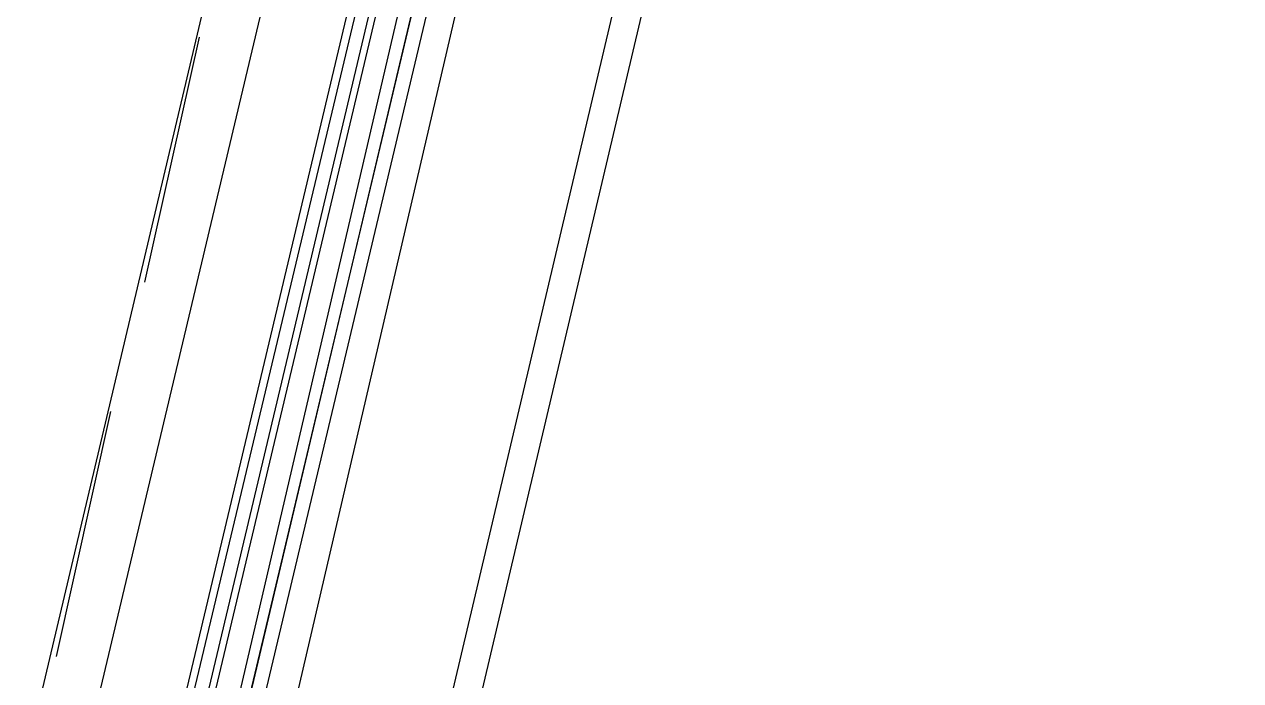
# Model space of a CAD drawing. Header units: feet. Extents: x -84 to 198, y -22 to 181.
# Drawn here: x 137.164 to 139.547, y 117.931 to 119.216 of the extents above; entities that cross this region are included whole.
import ezdxf

# ---------------------------------------------------------------- set-up
doc = ezdxf.new("R2010")
doc.units = ezdxf.units.FT
doc.layers.add('A-LINEA', color=7, linetype='CONTINUOUS')

msp = doc.modelspace()

# ---------------------------------------------------------------- linework, layer by layer
at = {"layer": 'A-LINEA'}
for p, q in [((139.5467, 124.2044), (135.96, 109.0178)), ((136.0267, 112.9511), (137.6533, 119.8311)), ((136.7867, 112.7644), (138.4133, 119.6444)), ((137.6667, 119.4044), (136.9733, 116.4844)), ((137.8267, 119.3644), (137.1333, 116.4444)), ((137.84, 119.3511), (137.1467, 116.4444)), ((137.8667, 119.3511), (137.1733, 116.4311)), ((137.88, 119.3511), (137.1867, 116.4311)), ((137.3467, 116.3911), (138.0267, 119.3111)), ((137.5067, 119.1911), (137.4, 118.7111)), ((137.3333, 118.4578), (137.2267, 117.9778))]:
    msp.add_line(p, q, dxfattribs=at)
msp.add_lwpolyline([(137.9733, 119.3244), (137.2667, 116.3511), (137.2533, 116.3511), (137.24, 116.3511), (137.9467, 119.3378), (137.24, 116.3644), (137.24, 116.3511), (137.2267, 116.3644), (137.92, 119.3378)], dxfattribs=at)

doc.saveas('drawing.dxf')
